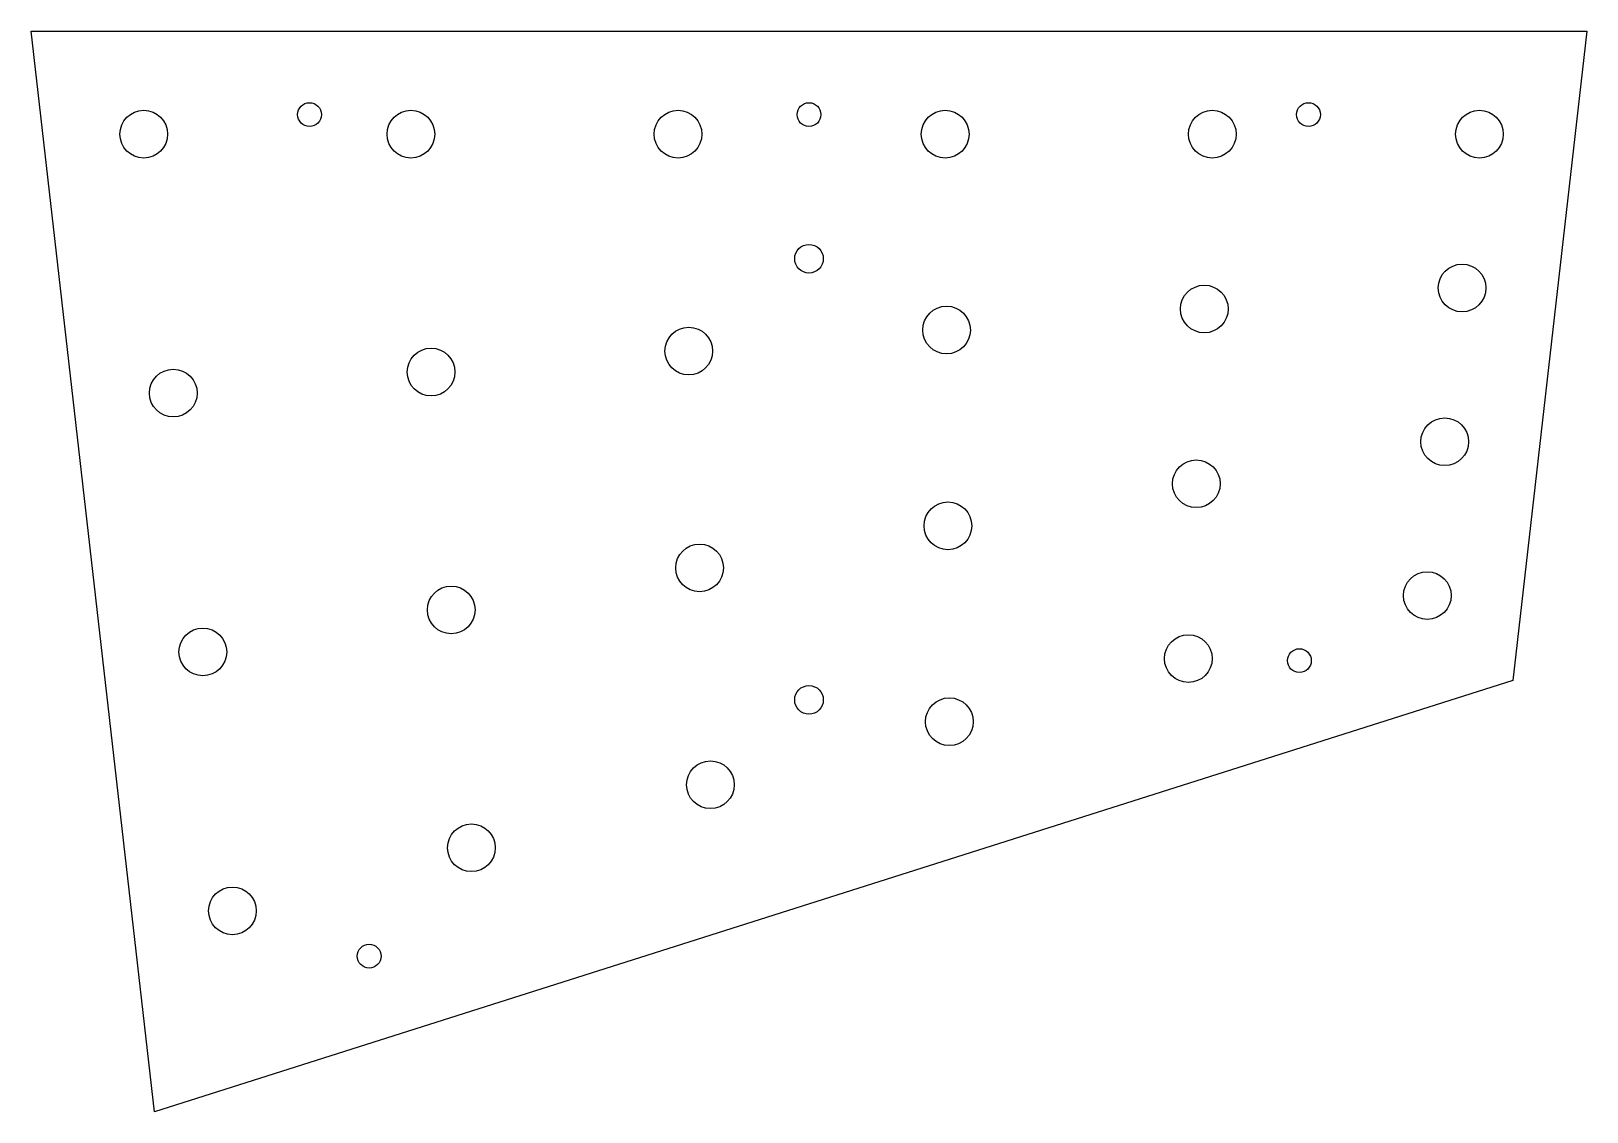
# Model space of a CAD drawing. Extents: x -20.4 to 20.4, y -28.3 to 0.
import ezdxf

# ---------------------------------------------------------------- set-up
doc = ezdxf.new("R2010")
doc.units = 0
doc.header["$MEASUREMENT"] = 0
doc.layers.add('VISIBLE', color=7, linetype='CONTINUOUS')

msp = doc.modelspace()

# ---------------------------------------------------------------- linework, layer by layer
at = {"layer": 'VISIBLE'}
for p, q in [((-20.383, 0), (20.383, 0)), ((-17.148, -28.316), (-20.383, 0)), ((20.383, 0), (18.439, -17.014)), ((18.439, -17.014), (-17.148, -28.316))]:
    msp.add_line(p, q, dxfattribs=at)
for centre, radius in [((-13.087, -2.188), 0.312), ((0, -2.188), 0.312), ((13.087, -2.188), 0.312), ((-17.432, -2.7), 0.625), ((-10.432, -2.7), 0.625), ((-3.432, -2.7), 0.625), ((3.568, -2.7), 0.625), ((10.568, -2.7), 0.625), ((17.568, -2.7), 0.625), ((0, -5.963), 0.375), ((17.112, -6.73), 0.625), ((10.358, -7.28), 0.625), ((3.604, -7.831), 0.625), ((-3.15, -8.382), 0.625), ((-9.903, -8.932), 0.625), ((-16.657, -9.483), 0.625), ((16.657, -10.759), 0.625), ((10.149, -11.86), 0.625), ((3.641, -12.962), 0.625), ((-2.867, -14.063), 0.625), ((16.202, -14.788), 0.625), ((-9.375, -15.165), 0.625), ((-15.883, -16.266), 0.625), ((9.94, -16.44), 0.625), ((12.849, -16.494), 0.312), ((0, -17.521), 0.375), ((3.678, -18.093), 0.625), ((-2.584, -19.745), 0.625), ((-8.846, -21.397), 0.625), ((-15.108, -23.049), 0.625), ((-11.525, -24.235), 0.312)]:
    msp.add_circle(centre, radius, dxfattribs=at)

doc.saveas('drawing.dxf')
